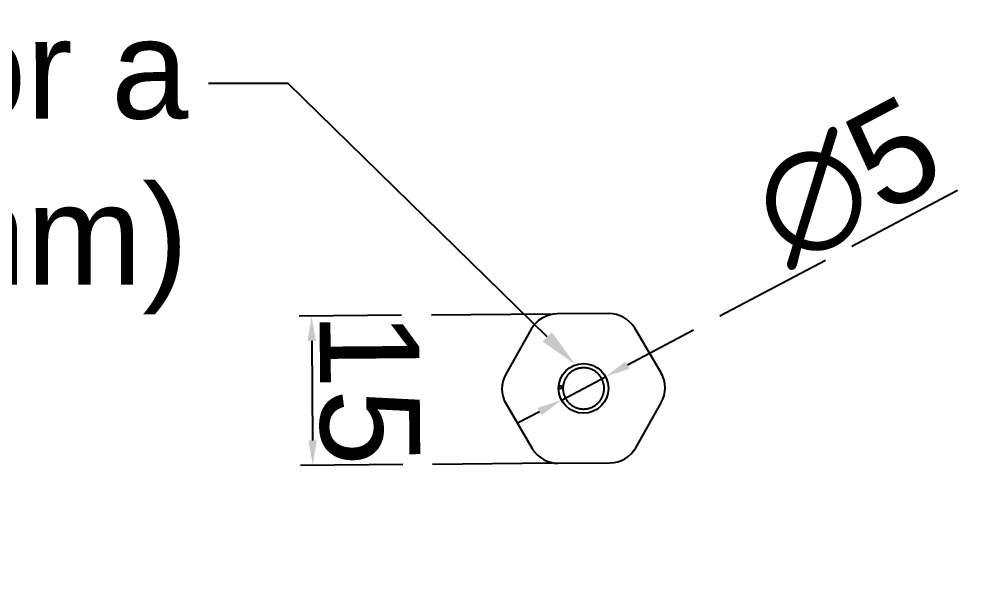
# Model space of a CAD drawing. Header units: millimetres. Extents: x 129 to 6329, y 33 to 3553.
# Drawn here: x 230 to 325.7, y 2405.7 to 2461.6 of the extents above; entities that cross this region are included whole.
import ezdxf
from ezdxf import colors
from ezdxf.entities.mleader import LeaderData, LeaderLine
from ezdxf.math import Vec2, Vec3

# ---------------------------------------------------------------- set-up
doc = ezdxf.new("R2010")
doc.units = ezdxf.units.MM
doc.linetypes.add('ACAD_ISO02W100', pattern=[15, 12, -3])
doc.layers.add('cota', color=82, linetype='ACAD_ISO02W100')
doc.layers.add('Perfiles', color=255, linetype='Continuous')
doc.styles.get("Standard").update_dxf_attribs({"font": 'arial.ttf'})
doc.dimstyles.new('ISO-25', dxfattribs={"dimtxt": 2.5, "dimasz": 2.5, "dimexe": 1.25, "dimexo": 0.625, "dimtad": 1, "dimtxsty": 'Standard', "dimcen": 2.5, "dimadec": 0, "dimazin": 0, "dimtfac": 1, "dimtmove": 0, "dimatfit": 3, "dimfxl": 1, "dimarcsym": 0})

# ---------------------------------------------------------------- blocks, each defined once
blk = doc.blocks.new('*D246')
at = {"layer": 'cota', "color": 0, "lineweight": -2, "transparency": 16777216}
for p, q in [((324.308, 2444.383), (291.156, 2426.844)), ((284.527, 2423.337), (288.946, 2425.675)), ((282.317, 2422.167), (280.107, 2420.998))]:
    blk.add_line(p, q, dxfattribs=at)
at = {"layer": 'cota', "color": 0, "transparency": 16777216}
for points in [[(290.961, 2427.212), (291.351, 2426.475), (288.946, 2425.675)], [(282.122, 2422.536), (282.512, 2421.799), (284.527, 2423.337)]]:
    blk.add_solid(points, dxfattribs=at)
at = {"layer": 'cota', "color": 0, "transparency": 16777216, "insert": (313.206, 2445.309), "char_height": 10, "attachment_point": 5, "rotation": 27.88086}
blk.add_mtext('∅5', dxfattribs=at)
blk = doc.blocks.new('*D247')
at = {"layer": 'cota', "color": 0, "lineweight": -2, "transparency": 16777216}
for p, q in [((283.45, 2431.978), (258.166, 2431.763)), ((259.437, 2429.274), (259.522, 2419.274)), ((283.577, 2416.978), (258.293, 2416.764))]:
    blk.add_line(p, q, dxfattribs=at)
at = {"layer": 'cota', "color": 0, "transparency": 16777216}
for points in [[(259.854, 2429.277), (259.02, 2429.27), (259.416, 2431.774)], [(259.938, 2419.278), (259.105, 2419.271), (259.543, 2416.774)]]:
    blk.add_solid(points, dxfattribs=at)
at = {"layer": 'cota', "color": 0, "transparency": 16777216, "insert": (265.209, 2424.481), "char_height": 10, "attachment_point": 5, "rotation": 270.48677}
blk.add_mtext('15', dxfattribs=at)

msp = doc.modelspace()

# ---------------------------------------------------------------- linework, layer by layer
at = {"layer": 'Perfiles'}
for p, q in [((289.271, 2432.027), (284.075, 2431.983)), ((281.489, 2430.461), (278.93, 2425.939)), ((294.518, 2426.072), (291.881, 2430.55)), ((284.666, 2424.506), (284.236, 2424.506)), ((284.249, 2424.753), (284.676, 2424.71)), ((284.676, 2424.71), (284.249, 2424.753)), ((278.955, 2422.939), (281.591, 2418.462)), ((291.983, 2418.55), (294.543, 2423.072)), ((284.202, 2416.984), (289.398, 2417.028))]:
    msp.add_line(p, q, dxfattribs=at)
msp.add_circle((286.736, 2424.506), 2.5, dxfattribs=at)
for centre, start, end in [((284.1, 2428.983), 90.48677, 150.48677), ((289.296, 2429.028), 30.48677, 90.48677), ((281.54, 2424.461), 150.48677, 210.48677), ((291.932, 2424.55), 330.48677, 30.48677), ((284.177, 2419.984), 210.48677, 270.48677), ((289.373, 2420.028), 270.48677, 330.48677)]:
    msp.add_arc(centre, 3, start, end, dxfattribs=at)
msp.add_rational_spline([(284.666, 2424.506), (284.666, 2425.363), (285.272, 2425.97), (285.879, 2426.576), (286.736, 2426.576), (287.594, 2426.576), (288.2, 2425.97), (288.807, 2425.363), (288.807, 2424.506), (288.807, 2423.648), (288.2, 2423.042), (287.594, 2422.435), (286.736, 2422.435), (285.879, 2422.435), (285.272, 2423.042), (284.666, 2423.648), (284.666, 2424.506)], [1, 0.923879532511, 1, 0.923879532511, 1, 0.923879532511, 1, 0.923879532511, 1, 0.923879532511, 1, 0.923879532511, 1, 0.923879532511, 1, 0.923879532511, 1], degree=2, knots=[0, 0, 0, 0.00657895, 0.00657895, 0.01315789, 0.01315789, 0.01973684, 0.01973684, 0.02631579, 0.02631579, 0.03289474, 0.03289474, 0.03947368, 0.03947368, 0.04605263, 0.04605263, 0.05263158, 0.05263158, 0.05263158], dxfattribs=at)

# ---------------------------------------------------------------- dimensions: what is measured, and where the dimension line sits
at = {"layer": 'cota'}
dim = msp.add_diameter_dim_2p(p1=(284.527, 2423.337), p2=(288.946, 2425.675), dimstyle='ISO-25', override={"dimtxt": 10}, dxfattribs=at)
dim.commit()
dim.dimension.update_dxf_attribs({"geometry": '*D246', "text_midpoint": (316.017, 2439.996), "dimtype": 163})
dim = msp.add_linear_dim(base=(259.543, 2416.774), p1=(284.075, 2431.983), p2=(284.202, 2416.984), angle=270.48677, dimstyle='ISO-25', override={"dimtxt": 10}, dxfattribs=at)
dim.commit()
dim.dimension.update_dxf_attribs({"geometry": '*D247', "text_midpoint": (259.478, 2424.433), "dimtype": 161})

# ---------------------------------------------------------------- leaders
ml = msp.add_multileader_mtext('Standard', dxfattribs=at)
ml.set_content('Rosca menor a \\Pdiametro (r < 5mm)', color=256)
ml.set_leader_properties()
ml.build(insert=Vec2(0, 0))
ctx = ml.context
ctx.base_point, ctx.char_height, ctx.plane_origin = Vec3(126.882, 2455.141), 10, Vec3(285.949, 2426.878)
ctx.text_align_type = 2
notes = []
notes.append((ctx, [(0, (1, 1, 0), (257.054, 2455.141), (-1, 0), 8, [(0, [(285.949, 2426.878)], 0, [])])]))
ctx.mtext.insert, ctx.mtext.alignment, ctx.mtext.flow_direction = Vec3(247.054, 2461.611), 3, 5
for ctx, leaders in notes:
    for number, flags, end, landing, length, lines in leaders:
        leader = LeaderData()
        leader.index, (leader.has_last_leader_line, leader.has_dogleg_vector, leader.attachment_direction) = number, flags
        leader.last_leader_point, leader.dogleg_vector, leader.dogleg_length = Vec3(end), Vec3(landing), length
        for number, points, colour, breaks in lines:
            line = LeaderLine()
            line.index, line.vertices, line.color, line.breaks = number, Vec3.list(points), colors.encode_raw_color(colour), breaks
            leader.lines.append(line)
        ctx.leaders.append(leader)

doc.saveas('drawing.dxf')
